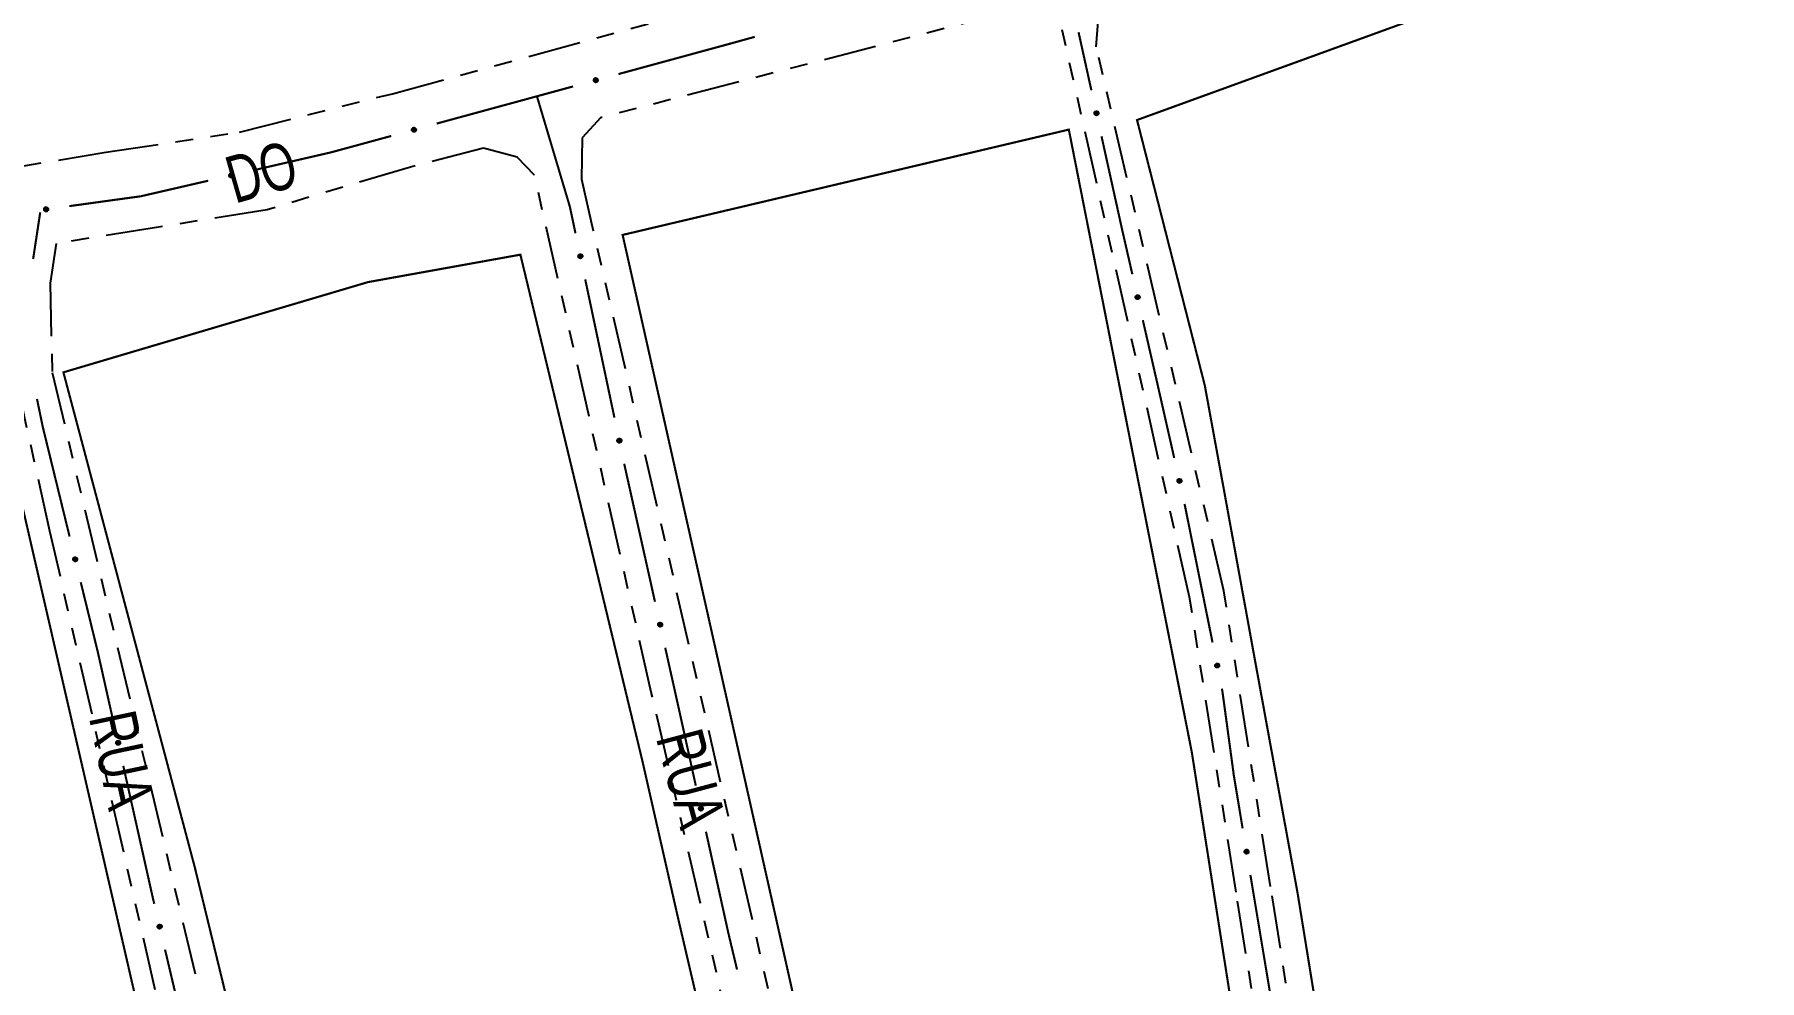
# Model space of a CAD drawing. Extents: x 212200 to 214553, y 4880545 to 4882659.
# Drawn here: x 213276.2 to 213422.7, y 4882016.6 to 4882096.9 of the extents above; entities that cross this region are included whole.
import ezdxf

# ---------------------------------------------------------------- set-up
doc = ezdxf.new("R2010")
doc.units = 0
doc.header["$LTSCALE"] = 1.5
doc.header["$MEASUREMENT"] = 0
doc.linetypes.add('TRACO_12', pattern=[2.5, 2, -0.5])
doc.linetypes.add('TRACO_25', pattern=[8, 3, -1, 1, -1, 1, -1])
for name, color, linetype in [('RU-QUADRA', 210, 'CONTINUOUS'), ('SV-EIXO-ROD-ESTR', 7, 'CONTINUOUS'), ('SV-EIXO-RUA-N-PAV', 6, 'CONTINUOUS'), ('SV-EST-M-N-PAV', 20, 'CONTINUOUS'), ('SV-RUA-NAO-PAV', 7, 'CONTINUOUS'), ('SV-TXT-EST-M-N-PAV', 7, 'CONTINUOUS'), ('SV-TXT-RUA-N-PAV', 7, 'CONTINUOUS')]:
    doc.layers.add(name, color=color, linetype=linetype)
doc.styles.add('ARIAL', font='ARIAL.SHX')

msp = doc.modelspace()

# ---------------------------------------------------------------- linework, layer by layer
at = {"layer": 'RU-QUADRA', "linetype": 'Continuous', "const_width": 0.18, "flags": 128}
msp.add_lwpolyline([(213589.483479, 4882129.917046), (213611.222499, 4882076.068097), (213645.127392, 4881970.364606), (213677.320817, 4881867.484334), (213699.574662, 4881811.211047), (213523.77, 4881775.09), (213487.36, 4881768.02), (213476.5, 4881765.91), (213448.68, 4881760.51), (213438.9, 4881758.61), (213426.44, 4881757.34), (213420.13, 4881796.67), (213418.11, 4881834.36), (213405.88, 4881899.45), (213398.99, 4881925.25), (213398.44, 4881927.31), (213392.77, 4881966.88), (213383.49, 4882024.07), (213380.17, 4882042.2), (213377.26, 4882058.16), (213375.61, 4882067.16), (213369.86, 4882089.67), (213429.802243, 4882111.445881)], dxfattribs=at)
at = {"layer": 'RU-QUADRA', "linetype": 'TRACO_12', "const_width": 0.18, "flags": 128}
for points in [[(213344.778858, 4881366.276218), (213378.799979, 4881374.044821), (213396.852874, 4881374.817639), (213478.953712, 4881379.8545), (213474.924223, 4881403.024061), (213469.887362, 4881436.771031), (213458.302581, 4881503.257599), (213447.725172, 4881582.840006), (213445.041887, 4881600.656325), (213445.947015, 4881606.268115), (213445.584964, 4881615.500416), (213443.050607, 4881628.172201), (213439.430097, 4881641.206037), (213436.352663, 4881654.511412), (213432.913179, 4881676.415497), (213424.04, 4881720.13), (213420.06, 4881746.92), (213416.62, 4881769.64), (213413.91, 4881786.3), (213411.55, 4881800.33), (213411.19, 4881811.19), (213409.741914, 4881822.774616), (213409.02, 4881829.83), (213406.81, 4881839.02), (213400.09, 4881878.83), (213395.74, 4881904.23), (213392.64, 4881917.97), (213389.95, 4881935.66), (213384.95, 4881968.42), (213379.07, 4882006.96), (213374.51, 4882036.01), (213370.41, 4882056.76), (213364.068246, 4882088.857105), (213326.173552, 4882079.914974), (213344.45, 4881998.51), (213356.54, 4881944.19), (213367.46, 4881897.23), (213373.36, 4881871.74), (213382.04, 4881834.04), (213383.15, 4881828.27), (213375.44, 4881824.4), (213367.96, 4881822.45), (213351.54, 4881818.46), (213345.05, 4881817.69), (213342.628249, 4881816.344882), (213341.223762, 4881814.35693), (213342.83, 4881805.84), (213357.5, 4881752.05), (213364.62, 4881726.72), (213382.045012, 4881666.64012), (213390.19116, 4881636.318349), (213401.414741, 4881597.759917), (213405.397302, 4881591.967101), (213408.941341, 4881583.847378), (213407.430283, 4881579.314203), (213301.152511, 4881554.633584), (213317.361297, 4881478.650507), (213322.418793, 4881457.280693)], [(213330.211244, 4881822.607145), (213315.8, 4881882.9), (213300.36, 4881950.1), (213296.01, 4881967.53), (213284.6, 4882016.05), (213272.795043, 4882067.308442), (213249.59873, 4882063.602054), (213224.35807, 4882059.569014), (213234.15, 4882016.92), (213241.13, 4881986.55), (213248.15, 4881956.7), (213255.98, 4881923.41), (213260.66, 4881903.55), (213270.48, 4881861.82), (213284.35493, 4881810.047881), (213305.973968, 4881815.968968)]]:
    msp.add_lwpolyline(points, close=True, dxfattribs=at)
at = {"layer": 'RU-QUADRA', "linetype": 'Continuous', "const_width": 0.18, "flags": 128}
msp.add_lwpolyline([(213317.490828, 4882078.238887), (213327.85, 4882035.26), (213330.85, 4882022.05), (213334.22, 4882007.61), (213336.97, 4881995.77), (213347.94, 4881946.37), (213356.11, 4881912.29), (213363.43, 4881880.32), (213368.5, 4881857.22), (213371.04, 4881843.98), (213370.76, 4881833.56), (213340.618665, 4881826.51971), (213335.83, 4881832.72), (213325.97, 4881873.28), (213310.76, 4881937.08), (213299.21, 4881987.68), (213296.45, 4881999.04), (213292.95, 4882013.45), (213289.84, 4882026.22), (213278.68, 4882068.25), (213304.55, 4882075.91)], close=True, dxfattribs=at)
at = {"layer": 'SV-EIXO-ROD-ESTR', "const_width": 0.18}
for points in [[(213337.394498, 4882096.731108), (213335.466819, 4882096.198141)], [(213335.301947, 4882096.152558), (213325.818194, 4882093.570593)], [(213335.466819, 4882096.198141), (213335.301947, 4882096.152558)], [(213321.958672, 4882092.519834), (213310.380109, 4882089.367554)], [(213306.520588, 4882088.316795), (213301.696186, 4882087.003345)], [(213301.407877, 4882086.924853), (213294.878289, 4882085.418025)], [(213301.696186, 4882087.003345), (213301.407877, 4882086.924853)], [(213286.108769, 4882083.394289), (213285.259393, 4882083.19828)], [(213290.980725, 4882084.518587), (213286.108769, 4882083.394289)], [(213285.259393, 4882083.19828), (213279.188568, 4882082.360924)]]:
    msp.add_lwpolyline(points, dxfattribs=at)
at = {"layer": 'SV-EIXO-ROD-ESTR'}
for points in [[(213324.055985, 4882092.976742), (213324.032304, 4882092.933949), (213324.003202, 4882092.902012), (213323.971262, 4882092.882362), (213323.93851, 4882092.872357), (213323.90385, 4882092.865895), (213323.867468, 4882092.86709), (213323.827383, 4882092.877361), (213323.784288, 4882092.900814), (213323.753532, 4882092.932777), (213323.732591, 4882092.96306), (213323.720192, 4882092.996611), (213323.714479, 4882093.030386), (213323.71697, 4882093.068137), (213323.727775, 4882093.108658), (213323.752407, 4882093.15142), (213323.781153, 4882093.182534), (213323.812546, 4882093.20073), (213323.846355, 4882093.212981), (213323.881819, 4882093.219154), (213323.917525, 4882093.217776), (213323.958304, 4882093.206823), (213324.000188, 4882093.181952), (213324.031548, 4882093.153636), (213324.05018, 4882093.122507), (213324.061492, 4882093.08895), (213324.068396, 4882093.054265), (213324.068717, 4882093.017644), (213324.055985, 4882092.976742)], [(213308.6179, 4882088.773703), (213308.594219, 4882088.73091), (213308.565117, 4882088.698973), (213308.533177, 4882088.679323), (213308.500425, 4882088.669318), (213308.465765, 4882088.662856), (213308.429384, 4882088.664051), (213308.389298, 4882088.674322), (213308.346203, 4882088.697775), (213308.315447, 4882088.729738), (213308.294507, 4882088.760021), (213308.282108, 4882088.793572), (213308.276394, 4882088.827347), (213308.278885, 4882088.865098), (213308.28969, 4882088.905619), (213308.314322, 4882088.948381), (213308.343068, 4882088.979495), (213308.374461, 4882088.997691), (213308.40827, 4882089.009943), (213308.443734, 4882089.016115), (213308.47944, 4882089.014737), (213308.520219, 4882089.003784), (213308.562104, 4882088.978913), (213308.593463, 4882088.950597), (213308.612095, 4882088.919468), (213308.623407, 4882088.885911), (213308.630311, 4882088.851226), (213308.630633, 4882088.814605), (213308.6179, 4882088.773703)], [(213293.094261, 4882084.893352), (213293.06893, 4882084.851515), (213293.038604, 4882084.820738), (213293.005922, 4882084.802348), (213292.972804, 4882084.793628), (213292.937919, 4882084.788523), (213292.901612, 4882084.791136), (213292.861957, 4882084.802962), (213292.81981, 4882084.828078), (213292.790323, 4882084.861216), (213292.77058, 4882084.892292), (213292.759499, 4882084.926302), (213292.755107, 4882084.960274), (213292.759069, 4882084.997898), (213292.771446, 4882085.037968), (213292.797727, 4882085.079737), (213292.827664, 4882085.109706), (213292.859743, 4882085.126663), (213292.894004, 4882085.137587), (213292.929682, 4882085.142372), (213292.965307, 4882085.139602), (213293.005628, 4882085.127067), (213293.04651, 4882085.100582), (213293.076742, 4882085.071064), (213293.094145, 4882085.039232), (213293.10414, 4882085.00526), (213293.109686, 4882084.970332), (213293.108579, 4882084.933726), (213293.094261, 4882084.893352)], [(213277.3647, 4882081.998234), (213277.335722, 4882081.958835), (213277.30276, 4882081.930899), (213277.268562, 4882081.915512), (213277.234796, 4882081.909794), (213277.199593, 4882081.907836), (213277.163666, 4882081.913692), (213277.125231, 4882081.929024), (213277.085504, 4882081.957816), (213277.059106, 4882081.993463), (213277.042227, 4882082.026184), (213277.034238, 4882082.061049), (213277.032908, 4882082.095279), (213277.040225, 4882082.132396), (213277.056143, 4882082.171195), (213277.086061, 4882082.210441), (213277.118564, 4882082.237607), (213277.152033, 4882082.251622), (213277.187136, 4882082.259431), (213277.223098, 4882082.261), (213277.258332, 4882082.255048), (213277.297368, 4882082.238951), (213277.335712, 4882082.208909), (213277.363177, 4882082.1768), (213277.377658, 4882082.143537), (213277.384568, 4882082.108805), (213277.386962, 4882082.073521), (213277.382579, 4882082.037162), (213277.3647, 4882081.998234)]]:
    msp.add_lwpolyline(points, close=True, dxfattribs=at)
for points in [[(213324.031548, 4882093.153636), (213323.714479, 4882093.030386)], [(213324.000188, 4882093.181952), (213323.71697, 4882093.068137)], [(213324.013511, 4882093.16819), (213323.720013, 4882093.051516)], [(213324.037313, 4882093.137902), (213323.720116, 4882093.014775)], [(213324.05018, 4882093.122507), (213323.720192, 4882092.996611)], [(213323.975943, 4882093.191903), (213323.725176, 4882093.089691)], [(213324.053216, 4882093.105462), (213323.727402, 4882092.982819)], [(213323.958304, 4882093.206823), (213323.727775, 4882093.108658)], [(213324.061492, 4882093.08895), (213323.732591, 4882092.96306)], [(213323.933226, 4882093.208557), (213323.747454, 4882093.132525)], [(213324.061577, 4882093.069556), (213323.74833, 4882092.947505)], [(213323.917525, 4882093.217776), (213323.752407, 4882093.15142)], [(213324.068396, 4882093.054265), (213323.753532, 4882092.932777)], [(213323.895651, 4882093.216712), (213323.772842, 4882093.169135)], [(213324.063956, 4882093.034848), (213323.773449, 4882092.917574)], [(213323.881819, 4882093.219154), (213323.781153, 4882093.182534)], [(213324.068717, 4882093.017644), (213323.784288, 4882092.900814)], [(213324.061067, 4882092.998707), (213323.808742, 4882092.891828)], [(213324.055985, 4882092.976742), (213323.827383, 4882092.877361)], [(213324.042139, 4882092.953957), (213323.854451, 4882092.874575)], [(213324.032304, 4882092.933949), (213323.867468, 4882092.86709)], [(213324.015793, 4882092.915672), (213323.893942, 4882092.86977)], [(213324.003202, 4882092.902012), (213323.90385, 4882092.865895)], [(213308.593463, 4882088.950597), (213308.276394, 4882088.827347)], [(213308.562104, 4882088.978913), (213308.278885, 4882088.865098)], [(213308.575426, 4882088.965151), (213308.281928, 4882088.848477)], [(213308.599229, 4882088.934863), (213308.282031, 4882088.811736)], [(213308.612095, 4882088.919468), (213308.282108, 4882088.793572)], [(213308.537858, 4882088.988864), (213308.287091, 4882088.886652)], [(213308.615131, 4882088.902423), (213308.289317, 4882088.77978)], [(213308.520219, 4882089.003784), (213308.28969, 4882088.905619)], [(213308.623407, 4882088.885911), (213308.294507, 4882088.760021)], [(213308.495141, 4882089.005518), (213308.30937, 4882088.929486)], [(213308.623493, 4882088.866517), (213308.310245, 4882088.744466)], [(213308.47944, 4882089.014737), (213308.314322, 4882088.948381)], [(213308.630311, 4882088.851226), (213308.315447, 4882088.729738)], [(213308.457566, 4882089.013673), (213308.334757, 4882088.966096)], [(213308.625871, 4882088.831809), (213308.335364, 4882088.714535)], [(213308.443734, 4882089.016115), (213308.343068, 4882088.979495)], [(213308.630633, 4882088.814605), (213308.346203, 4882088.697775)], [(213308.622983, 4882088.795668), (213308.370657, 4882088.688789)], [(213308.6179, 4882088.773703), (213308.389298, 4882088.674322)], [(213308.604054, 4882088.750918), (213308.416366, 4882088.671536)], [(213308.594219, 4882088.73091), (213308.429384, 4882088.664051)], [(213308.577708, 4882088.712633), (213308.455857, 4882088.666731)], [(213308.565117, 4882088.698973), (213308.465765, 4882088.662856)], [(213293.076742, 4882085.071064), (213292.755107, 4882084.960274)], [(213293.04651, 4882085.100582), (213292.759069, 4882084.997898)], [(213293.094145, 4882085.039232), (213292.759499, 4882084.926302)], [(213293.081889, 4882085.055117), (213292.760131, 4882084.944455)], [(213293.059286, 4882085.086311), (213292.761461, 4882084.981172)], [(213293.096514, 4882085.022082), (213292.766165, 4882084.912238)], [(213293.022672, 4882085.111471), (213292.768109, 4882085.019116)], [(213293.10414, 4882085.00526), (213292.77058, 4882084.892292)], [(213293.005628, 4882085.127067), (213292.771446, 4882085.037968)], [(213293.103469, 4882084.985877), (213292.7857, 4882084.876135)], [(213293.109686, 4882084.970332), (213292.790323, 4882084.861216)], [(213292.980637, 4882085.129778), (213292.792041, 4882085.061049)], [(213292.965307, 4882085.139602), (213292.797727, 4882085.079737)], [(213293.104492, 4882084.951103), (213292.809632, 4882084.845248)], [(213292.943408, 4882085.139392), (213292.818837, 4882085.096641)], [(213293.108579, 4882084.933726), (213292.81981, 4882084.828078)], [(213292.929682, 4882085.142372), (213292.827664, 4882085.109706)], [(213293.100196, 4882084.915102), (213292.843895, 4882084.818145)], [(213293.094261, 4882084.893352), (213292.861957, 4882084.802962)], [(213293.079537, 4882084.871124), (213292.888896, 4882084.799122)], [(213293.06893, 4882084.851515), (213292.901612, 4882084.791136)], [(213293.051718, 4882084.833896), (213292.928169, 4882084.792781)], [(213293.038604, 4882084.820738), (213292.937919, 4882084.788523)], [(213277.363177, 4882082.1768), (213277.032908, 4882082.095279)], [(213277.377658, 4882082.143537), (213277.034238, 4882082.061049)], [(213277.366874, 4882082.160456), (213277.036494, 4882082.079073)], [(213277.378481, 4882082.126244), (213277.039617, 4882082.046445)], [(213277.335712, 4882082.208909), (213277.040225, 4882082.132396)], [(213277.347158, 4882082.19355), (213277.041109, 4882082.115523)], [(213277.384568, 4882082.108805), (213277.042227, 4882082.026184)], [(213277.312945, 4882082.22189), (213277.05113, 4882082.152719)], [(213277.382163, 4882082.089561), (213277.055838, 4882082.008737)], [(213277.297368, 4882082.238951), (213277.056143, 4882082.171195)], [(213277.386962, 4882082.073521), (213277.059106, 4882081.993463)], [(213277.380065, 4882082.054835), (213277.076906, 4882081.975829)], [(213277.27272, 4882082.24389), (213277.078724, 4882082.192338)], [(213277.382579, 4882082.037162), (213277.085504, 4882081.957816)], [(213277.258332, 4882082.255048), (213277.086061, 4882082.210441)], [(213277.236503, 4882082.256802), (213277.108602, 4882082.225386)], [(213277.372561, 4882082.019364), (213277.108602, 4882081.945765)], [(213277.223098, 4882082.261), (213277.118564, 4882082.237607)], [(213277.3647, 4882081.998234), (213277.125231, 4882081.929024)], [(213277.348044, 4882081.977414), (213277.151717, 4882081.922786)], [(213277.335722, 4882081.958835), (213277.163666, 4882081.913692)], [(213277.317, 4882081.942829), (213277.190265, 4882081.912951)], [(213277.30276, 4882081.930899), (213277.199593, 4882081.907836)]]:
    msp.add_lwpolyline(points, dxfattribs=at)
at = {"layer": 'SV-EIXO-RUA-N-PAV', "const_width": 0.18}
for points in [[(213364.892712, 4882097.128565), (213365.981783, 4882092.19494)], [(213318.920788, 4882091.601759), (213321.493034, 4882082.977169)], [(213366.844005, 4882088.288973), (213368.568447, 4882080.47704)], [(213276.711064, 4882081.831492), (213276.109296, 4882077.877017)], [(213321.493034, 4882082.977169), (213321.693631, 4882082.304582)], [(213321.693631, 4882082.304582), (213322.168781, 4882080.056101)], [(213368.568447, 4882080.47704), (213368.574921, 4882080.447714)], [(213368.574921, 4882080.447714), (213369.460943, 4882076.577881)], [(213322.9958, 4882076.14253), (213325.476856, 4882064.401817)], [(213370.353668, 4882072.678773), (213371.469574, 4882067.804888)], [(213371.469574, 4882067.804888), (213371.59167, 4882067.271616)], [(213371.59167, 4882067.271616), (213373.018149, 4882060.97833)], [(213276.436791, 4882065.987754), (213276.840974, 4882064.029021)], [(213276.840974, 4882064.029021), (213276.918833, 4882063.651705)], [(213276.918833, 4882063.651705), (213279.202946, 4882054.312222)], [(213326.306168, 4882060.488743), (213328.918872, 4882048.776622)], [(213373.897346, 4882057.076208), (213376.272486, 4882045.31361)], [(213280.153201, 4882050.426734), (213281.578584, 4882044.598502)], [(213281.578584, 4882044.598502), (213281.593635, 4882044.536958)], [(213281.593635, 4882044.536958), (213282.890627, 4882038.743727)], [(213329.789773, 4882044.872582), (213330.8784, 4882039.992532)], [(213377.0642, 4882041.392744), (213377.114984, 4882041.14124)], [(213377.114984, 4882041.14124), (213378.022428, 4882034.459155)], [(213330.8784, 4882039.992532), (213330.990807, 4882039.488635)], [(213330.990807, 4882039.488635), (213332.388616, 4882033.157385)], [(213283.764517, 4882034.840354), (213286.167713, 4882024.10608)], [(213378.022428, 4882034.459155), (213378.090991, 4882033.954278)], [(213378.090991, 4882033.954278), (213378.829223, 4882029.524888)], [(213333.250966, 4882029.251447), (213334.975666, 4882021.43957)], [(213379.486819, 4882025.579312), (213381.295208, 4882014.728979)], [(213286.167713, 4882024.10608), (213286.268438, 4882023.656174)], [(213286.268438, 4882023.656174), (213286.392286, 4882023.13164)], [(213334.975666, 4882021.43957), (213335.150071, 4882020.649619)], [(213335.150071, 4882020.649619), (213335.890687, 4882017.54573)], [(213287.311457, 4882019.238681), (213290.068969, 4882007.559806)]]:
    msp.add_lwpolyline(points, dxfattribs=at)
at = {"layer": 'SV-EIXO-RUA-N-PAV'}
for points in [[(213366.489415, 4882090.405988), (213366.531009, 4882090.380259), (213366.561496, 4882090.34964), (213366.579573, 4882090.316785), (213366.587977, 4882090.283586), (213366.592749, 4882090.248653), (213366.58979, 4882090.212372), (213366.577586, 4882090.172832), (213366.552069, 4882090.130927), (213366.518651, 4882090.101758), (213366.487388, 4882090.082311), (213366.453275, 4882090.071555), (213366.419262, 4882090.067488), (213366.381677, 4882090.071808), (213366.341728, 4882090.084567), (213366.300211, 4882090.111245), (213366.270529, 4882090.141467), (213366.253878, 4882090.173706), (213366.243282, 4882090.208069), (213366.238837, 4882090.243791), (213366.241947, 4882090.279388), (213366.254865, 4882090.319588), (213366.28174, 4882090.360216), (213366.311545, 4882090.390165), (213366.343541, 4882090.407264), (213366.377607, 4882090.416934), (213366.412586, 4882090.422147), (213366.44918, 4882090.42069), (213366.489415, 4882090.405988)], [(213322.660286, 4882078.262652), (213322.701646, 4882078.236549), (213322.731856, 4882078.205658), (213322.749637, 4882078.17264), (213322.757741, 4882078.139367), (213322.762199, 4882078.104393), (213322.758913, 4882078.06814), (213322.746354, 4882078.028712), (213322.720461, 4882077.987038), (213322.686781, 4882077.958171), (213322.655344, 4882077.939007), (213322.621135, 4882077.928558), (213322.587087, 4882077.924797), (213322.549543, 4882077.929455), (213322.50971, 4882077.942573), (213322.468435, 4882077.969624), (213322.439026, 4882078.000112), (213322.422667, 4882078.0325), (213322.41238, 4882078.066957), (213322.408257, 4882078.102718), (213322.411688, 4882078.138285), (213322.424967, 4882078.178367), (213322.452206, 4882078.218752), (213322.48228, 4882078.248431), (213322.514429, 4882078.265241), (213322.548581, 4882078.274604), (213322.583605, 4882078.279502), (213322.620185, 4882078.277716), (213322.660286, 4882078.262652)], [(213369.982543, 4882074.792951), (213370.024337, 4882074.767548), (213370.055062, 4882074.737169), (213370.073395, 4882074.704456), (213370.082058, 4882074.671323), (213370.087103, 4882074.636429), (213370.084428, 4882074.600126), (213370.072533, 4882074.560492), (213370.047345, 4882074.518388), (213370.014156, 4882074.488959), (213369.983045, 4882074.469269), (213369.949017, 4882074.458247), (213369.915037, 4882074.453914), (213369.87742, 4882074.45794), (213369.837372, 4882074.470386), (213369.795648, 4882074.496738), (213369.76573, 4882074.526728), (213369.748828, 4882074.558835), (213369.737963, 4882074.593115), (213369.73324, 4882074.628801), (213369.736072, 4882074.664422), (213369.748675, 4882074.704721), (213369.775231, 4882074.745558), (213369.804801, 4882074.775738), (213369.836663, 4882074.793087), (213369.870653, 4882074.803023), (213369.90559, 4882074.808509), (213369.942194, 4882074.807339), (213369.982543, 4882074.792951)], [(213325.968361, 4882062.608367), (213326.009722, 4882062.582264), (213326.039931, 4882062.551373), (213326.057712, 4882062.518355), (213326.065817, 4882062.485082), (213326.070274, 4882062.450108), (213326.066988, 4882062.413855), (213326.054429, 4882062.374427), (213326.028536, 4882062.332753), (213325.994857, 4882062.303886), (213325.963419, 4882062.284722), (213325.929211, 4882062.274273), (213325.895162, 4882062.270512), (213325.857618, 4882062.27517), (213325.817785, 4882062.288288), (213325.776511, 4882062.315339), (213325.747102, 4882062.345827), (213325.730742, 4882062.378215), (213325.720455, 4882062.412672), (213325.716333, 4882062.448433), (213325.719763, 4882062.484), (213325.733043, 4882062.524082), (213325.760282, 4882062.564467), (213325.790355, 4882062.594146), (213325.822504, 4882062.610956), (213325.856656, 4882062.620319), (213325.89168, 4882062.625217), (213325.92826, 4882062.623431), (213325.968361, 4882062.608367)], [(213373.535862, 4882059.192269), (213373.5776, 4882059.166775), (213373.608259, 4882059.136329), (213373.626521, 4882059.103576), (213373.635112, 4882059.070425), (213373.640081, 4882059.03552), (213373.637327, 4882058.999223), (213373.625346, 4882058.959614), (213373.600066, 4882058.917566), (213373.566813, 4882058.888209), (213373.53566, 4882058.868586), (213373.501608, 4882058.857638), (213373.467618, 4882058.853379), (213373.43001, 4882058.857487), (213373.389989, 4882058.87002), (213373.348323, 4882058.896464), (213373.318471, 4882058.926518), (213373.301638, 4882058.958662), (213373.290848, 4882058.992966), (213373.286202, 4882059.028662), (213373.289112, 4882059.064276), (213373.301803, 4882059.104548), (213373.328448, 4882059.145327), (213373.358083, 4882059.175443), (213373.389983, 4882059.192722), (213373.423994, 4882059.202585), (213373.458943, 4882059.207994), (213373.495545, 4882059.206745), (213373.535862, 4882059.192269)], [(213279.750869, 4882052.535196), (213279.793034, 4882052.510413), (213279.824204, 4882052.480492), (213279.843019, 4882052.448053), (213279.852171, 4882052.415052), (213279.857731, 4882052.380236), (213279.855593, 4882052.343898), (213279.844285, 4882052.304092), (213279.819722, 4882052.261621), (213279.786971, 4882052.231704), (213279.756156, 4882052.211557), (213279.722294, 4882052.200033), (213279.688382, 4882052.195198), (213279.650709, 4882052.198667), (213279.610482, 4882052.21052), (213279.568373, 4882052.236253), (213279.538015, 4882052.265797), (213279.52064, 4882052.297652), (213279.50927, 4882052.331767), (213279.50402, 4882052.367379), (213279.506325, 4882052.403038), (213279.518331, 4882052.443519), (213279.544281, 4882052.484744), (213279.573401, 4882052.515358), (213279.605003, 4882052.533176), (213279.638842, 4882052.543614), (213279.673695, 4882052.549615), (213279.710312, 4882052.548986), (213279.750869, 4882052.535196)], [(213329.430479, 4882046.988803), (213329.47213, 4882046.963166), (213329.502685, 4882046.932616), (213329.520835, 4882046.899801), (213329.529313, 4882046.86662), (213329.534162, 4882046.831699), (213329.531284, 4882046.795411), (213329.519168, 4882046.755844), (213329.493744, 4882046.713882), (213329.460391, 4882046.684639), (213329.429171, 4882046.665123), (213329.395082, 4882046.654291), (213329.361078, 4882046.650148), (213329.323484, 4882046.654385), (213329.283506, 4882046.667055), (213329.241931, 4882046.69364), (213329.212181, 4882046.723796), (213329.195459, 4882046.755998), (213329.184786, 4882046.790338), (213329.180262, 4882046.82605), (213329.183293, 4882046.861654), (213329.196122, 4882046.901882), (213329.222906, 4882046.94257), (213329.252644, 4882046.972585), (213329.284603, 4882046.989755), (213329.318647, 4882046.999501), (213329.353614, 4882047.004791), (213329.390212, 4882047.003416), (213329.430479, 4882046.988803)], [(213376.747807, 4882043.515803), (213376.788931, 4882043.489329), (213376.818861, 4882043.458167), (213376.836343, 4882043.424991), (213376.844148, 4882043.391646), (213376.84829, 4882043.356633), (213376.844677, 4882043.320411), (213376.831763, 4882043.281097), (213376.805496, 4882043.239658), (213376.771557, 4882043.211096), (213376.739949, 4882043.192216), (213376.705647, 4882043.182076), (213376.671567, 4882043.178623), (213376.634066, 4882043.183619), (213376.594353, 4882043.197095), (213376.553324, 4882043.224517), (213376.524191, 4882043.255269), (213376.508123, 4882043.287803), (213376.498148, 4882043.322352), (213376.494348, 4882043.358148), (213376.498098, 4882043.393683), (213376.511739, 4882043.433643), (213376.539341, 4882043.473781), (213376.56968, 4882043.503187), (213376.60198, 4882043.519707), (213376.636215, 4882043.528762), (213376.671282, 4882043.533344), (213376.707844, 4882043.531229), (213376.747807, 4882043.515803)], [(213283.403603, 4882036.9563), (213283.445274, 4882036.930695), (213283.475852, 4882036.900168), (213283.494027, 4882036.867366), (213283.50253, 4882036.834193), (213283.507406, 4882036.799274), (213283.504556, 4882036.762985), (213283.49247, 4882036.723409), (213283.467079, 4882036.681427), (213283.433748, 4882036.652158), (213283.402543, 4882036.632619), (213283.368462, 4882036.621761), (213283.334461, 4882036.617592), (213283.296864, 4882036.621799), (213283.256876, 4882036.634439), (213283.21528, 4882036.660993), (213283.185508, 4882036.691126), (213283.168761, 4882036.723315), (213283.158062, 4882036.757647), (213283.153511, 4882036.793355), (213283.156514, 4882036.828961), (213283.169312, 4882036.869199), (213283.196065, 4882036.909908), (213283.225781, 4882036.939945), (213283.257726, 4882036.95714), (213283.291763, 4882036.966912), (213283.326726, 4882036.972229), (213283.363324, 4882036.970882), (213283.403603, 4882036.9563)], [(213332.896307, 4882031.36845), (213332.937902, 4882031.342722), (213332.96839, 4882031.312105), (213332.986468, 4882031.279249), (213332.994873, 4882031.246051), (213332.999646, 4882031.211118), (213332.996688, 4882031.174837), (213332.984486, 4882031.135297), (213332.95897, 4882031.093391), (213332.925553, 4882031.06422), (213332.89429, 4882031.044773), (213332.860177, 4882031.034016), (213332.826165, 4882031.029948), (213332.78858, 4882031.034266), (213332.74863, 4882031.047024), (213332.707112, 4882031.0737), (213332.677429, 4882031.103922), (213332.660777, 4882031.13616), (213332.65018, 4882031.170523), (213332.645734, 4882031.206245), (213332.648843, 4882031.241842), (213332.66176, 4882031.282042), (213332.688633, 4882031.322671), (213332.718437, 4882031.352621), (213332.750433, 4882031.369721), (213332.784499, 4882031.379392), (213332.819477, 4882031.384606), (213332.856072, 4882031.383151), (213332.896307, 4882031.36845)], [(213379.242983, 4882027.711923), (213379.28318, 4882027.684062), (213379.31203, 4882027.651897), (213379.328372, 4882027.618144), (213379.335035, 4882027.584553), (213379.337981, 4882027.549419), (213379.333136, 4882027.513342), (213379.318889, 4882027.474491), (213379.291224, 4882027.433972), (213379.256332, 4882027.406583), (213379.224098, 4882027.388791), (213379.189471, 4882027.379827), (213379.155292, 4882027.377537), (213379.117984, 4882027.383808), (213379.078753, 4882027.398631), (213379.038683, 4882027.427435), (213379.010615, 4882027.459162), (213378.995666, 4882027.492225), (213378.986874, 4882027.527094), (213378.984296, 4882027.562998), (213378.989256, 4882027.598385), (213379.004251, 4882027.637858), (213379.033205, 4882027.677031), (213379.064529, 4882027.705386), (213379.097373, 4882027.720795), (213379.131897, 4882027.728678), (213379.1671, 4882027.732061), (213379.203568, 4882027.728701), (213379.242983, 4882027.711923)], [(213286.92599, 4882021.350292), (213286.967955, 4882021.325173), (213286.998885, 4882021.295003), (213287.01744, 4882021.262415), (213287.026328, 4882021.229342), (213287.03161, 4882021.194483), (213287.029181, 4882021.158163), (213287.017556, 4882021.118449), (213286.992653, 4882021.076175), (213286.959665, 4882021.046521), (213286.928689, 4882021.02662), (213286.894736, 4882021.015367), (213286.860787, 4882021.010804), (213286.823143, 4882021.014574), (213286.783011, 4882021.026748), (213286.74111, 4882021.052817), (213286.710989, 4882021.082603), (213286.693869, 4882021.114595), (213286.682772, 4882021.1488), (213286.677807, 4882021.184453), (213286.680396, 4882021.220092), (213286.692726, 4882021.260476), (213286.719004, 4882021.301492), (213286.748369, 4882021.331873), (213286.780112, 4882021.349437), (213286.814034, 4882021.359604), (213286.848932, 4882021.365327), (213286.885544, 4882021.364405), (213286.92599, 4882021.350292)]]:
    msp.add_lwpolyline(points, close=True, dxfattribs=at)
for points in [[(213366.238837, 4882090.243791), (213366.270529, 4882090.141467)], [(213366.241947, 4882090.279388), (213366.300211, 4882090.111245)], [(213366.241948, 4882090.257489), (213366.283509, 4882090.132515)], [(213366.251917, 4882090.294624), (213366.318844, 4882090.105381)], [(213366.254865, 4882090.319588), (213366.341728, 4882090.084567)], [(213366.270624, 4882090.336482), (213366.360546, 4882090.08105)], [(213366.28174, 4882090.360216), (213366.381677, 4882090.071808)], [(213366.296132, 4882090.372855), (213366.398425, 4882090.07404)], [(213366.311545, 4882090.390165), (213366.419262, 4882090.067488)], [(213366.32754, 4882090.395159), (213366.435128, 4882090.072361)], [(213366.343541, 4882090.407264), (213366.453275, 4882090.071555)], [(213366.360713, 4882090.409469), (213366.467401, 4882090.078087)], [(213366.377607, 4882090.416934), (213366.487388, 4882090.082311)], [(213366.396983, 4882090.416078), (213366.503688, 4882090.097277)], [(213366.412586, 4882090.422147), (213366.518651, 4882090.101758)], [(213366.431765, 4882090.416769), (213366.534802, 4882090.120913)], [(213366.44918, 4882090.42069), (213366.552069, 4882090.130927)], [(213366.467723, 4882090.41213), (213366.562231, 4882090.154915)], [(213366.489415, 4882090.405988), (213366.577586, 4882090.172832)], [(213366.511502, 4882090.391052), (213366.581683, 4882090.199733)], [(213366.531009, 4882090.380259), (213366.58979, 4882090.212372)], [(213366.548464, 4882090.36288), (213366.588398, 4882090.238944)], [(213366.561496, 4882090.34964), (213366.592749, 4882090.248653)], [(213322.408257, 4882078.102718), (213322.439026, 4882078.000112)], [(213322.411492, 4882078.116387), (213322.451926, 4882077.991044)], [(213322.411688, 4882078.138285), (213322.468435, 4882077.969624)], [(213322.421794, 4882078.15343), (213322.487014, 4882077.963593)], [(213322.424967, 4882078.178367), (213322.50971, 4882077.942573)], [(213322.440878, 4882078.195119), (213322.528496, 4882077.938887)], [(213322.452206, 4882078.218752), (213322.549543, 4882077.929455)], [(213322.466712, 4882078.231261), (213322.566311, 4882077.931537)], [(213322.48228, 4882078.248431), (213322.587087, 4882077.924797)], [(213322.498319, 4882078.253281), (213322.602997, 4882077.929527)], [(213322.514429, 4882078.265241), (213322.621135, 4882077.928558)], [(213322.53162, 4882078.267292), (213322.63532, 4882077.934963)], [(213322.548581, 4882078.274604), (213322.655344, 4882077.939007)], [(213322.567948, 4882078.273574), (213322.671779, 4882077.953824)], [(213322.583605, 4882078.279502), (213322.686781, 4882077.958171)], [(213322.602735, 4882078.273952), (213322.703104, 4882077.97718)], [(213322.620185, 4882078.277716), (213322.720461, 4882077.987038)], [(213322.63865, 4882078.268989), (213322.730838, 4882078.010934)], [(213322.660286, 4882078.262652), (213322.746354, 4882078.028712)], [(213322.682237, 4882078.247518), (213322.750692, 4882078.055575)], [(213322.701646, 4882078.236549), (213322.758913, 4882078.06814)], [(213322.718943, 4882078.219014), (213322.75776, 4882078.094724)], [(213322.731856, 4882078.205658), (213322.762199, 4882078.104393)], [(213369.73324, 4882074.628801), (213369.76573, 4882074.526728)], [(213369.736072, 4882074.664422), (213369.795648, 4882074.496738)], [(213369.736244, 4882074.642523), (213369.77878, 4882074.517878)], [(213369.745922, 4882074.679734), (213369.814326, 4882074.491021)], [(213369.748675, 4882074.704721), (213369.837372, 4882074.470386)], [(213369.764301, 4882074.721738), (213369.856217, 4882074.467016)], [(213369.775231, 4882074.745558), (213369.87742, 4882074.45794)], [(213369.789524, 4882074.758309), (213369.89415, 4882074.460303)], [(213369.804801, 4882074.775738), (213369.915037, 4882074.453914)], [(213369.820757, 4882074.780858), (213369.930865, 4882074.45891)], [(213369.836663, 4882074.793087), (213369.949017, 4882074.458247)], [(213369.853817, 4882074.795427), (213369.963092, 4882074.464889)], [(213369.870653, 4882074.803023), (213369.983045, 4882074.469269)], [(213369.890034, 4882074.802319), (213369.999228, 4882074.484361)], [(213369.90559, 4882074.808509), (213370.014156, 4882074.488959)], [(213369.92481, 4882074.803282), (213370.030157, 4882074.50824)], [(213369.942194, 4882074.807339), (213370.047345, 4882074.518388)], [(213369.960803, 4882074.798924), (213370.057319, 4882074.542456)], [(213369.982543, 4882074.792951), (213370.072533, 4882074.560492)], [(213370.004746, 4882074.778189), (213370.076419, 4882074.587424)], [(213370.024337, 4882074.767548), (213370.084428, 4882074.600126)], [(213370.041926, 4882074.750306), (213370.082828, 4882074.626687)], [(213370.055062, 4882074.737169), (213370.087103, 4882074.636429)], [(213325.716333, 4882062.448433), (213325.747102, 4882062.345827)], [(213325.719567, 4882062.462102), (213325.760001, 4882062.336759)], [(213325.719763, 4882062.484), (213325.776511, 4882062.315339)], [(213325.729869, 4882062.499145), (213325.79509, 4882062.309308)], [(213325.733043, 4882062.524082), (213325.817785, 4882062.288288)], [(213325.748953, 4882062.540834), (213325.836572, 4882062.284602)], [(213325.760282, 4882062.564467), (213325.857618, 4882062.27517)], [(213325.774787, 4882062.576976), (213325.874386, 4882062.277252)], [(213325.790355, 4882062.594146), (213325.895162, 4882062.270512)], [(213325.806395, 4882062.598996), (213325.911072, 4882062.275242)], [(213325.822504, 4882062.610956), (213325.929211, 4882062.274273)], [(213325.839695, 4882062.613007), (213325.943395, 4882062.280678)], [(213325.856656, 4882062.620319), (213325.963419, 4882062.284722)], [(213325.876023, 4882062.619289), (213325.979854, 4882062.299539)], [(213325.89168, 4882062.625217), (213325.994857, 4882062.303886)], [(213325.91081, 4882062.619667), (213326.01118, 4882062.322895)], [(213325.92826, 4882062.623431), (213326.028536, 4882062.332753)], [(213325.946725, 4882062.614704), (213326.038913, 4882062.356649)], [(213325.968361, 4882062.608367), (213326.054429, 4882062.374427)], [(213325.990313, 4882062.593233), (213326.058767, 4882062.40129)], [(213326.009722, 4882062.582264), (213326.066988, 4882062.413855)], [(213326.027019, 4882062.564729), (213326.065836, 4882062.440439)], [(213326.039931, 4882062.551373), (213326.070274, 4882062.450108)], [(213373.286202, 4882059.028662), (213373.318471, 4882058.926518)], [(213373.289112, 4882059.064276), (213373.348323, 4882058.896464)], [(213373.289236, 4882059.042377), (213373.331501, 4882058.91764)], [(213373.298995, 4882059.079567), (213373.366988, 4882058.890705)], [(213373.301803, 4882059.104548), (213373.389989, 4882058.87002)], [(213373.317466, 4882059.121531), (213373.408828, 4882058.866609)], [(213373.328448, 4882059.145327), (213373.43001, 4882058.857487)], [(213373.342768, 4882059.158047), (213373.446745, 4882058.859814)], [(213373.358083, 4882059.175443), (213373.467618, 4882058.853379)], [(213373.37405, 4882059.180528), (213373.483457, 4882058.858341)], [(213373.389983, 4882059.192722), (213373.501608, 4882058.857638)], [(213373.407142, 4882059.195024), (213373.515697, 4882058.86425)], [(213373.423994, 4882059.202585), (213373.53566, 4882058.868586)], [(213373.443374, 4882059.201838), (213373.551876, 4882058.883643)], [(213373.458943, 4882059.207994), (213373.566813, 4882058.888209)], [(213373.478152, 4882059.202725), (213373.582856, 4882058.907455)], [(213373.495545, 4882059.206745), (213373.600066, 4882058.917566)], [(213373.514135, 4882059.198289), (213373.610092, 4882058.941611)], [(213373.535862, 4882059.192269), (213373.625346, 4882058.959614)], [(213373.558033, 4882059.177458), (213373.629291, 4882058.986538)], [(213373.5776, 4882059.166775), (213373.637327, 4882058.999223)], [(213373.595152, 4882059.149495), (213373.635785, 4882059.025787)], [(213373.608259, 4882059.136329), (213373.640081, 4882059.03552)], [(213279.50402, 4882052.367379), (213279.538015, 4882052.265797)], [(213279.506325, 4882052.403038), (213279.568373, 4882052.236253)], [(213279.50682, 4882052.381144), (213279.551194, 4882052.257141)], [(213279.515947, 4882052.418494), (213279.587133, 4882052.230812)], [(213279.518331, 4882052.443519), (213279.610482, 4882052.21052)], [(213279.533704, 4882052.460765), (213279.629375, 4882052.207429)], [(213279.544281, 4882052.484744), (213279.650709, 4882052.198667)], [(213279.558384, 4882052.497705), (213279.667403, 4882052.201278)], [(213279.573401, 4882052.515358), (213279.688382, 4882052.195198)], [(213279.58928, 4882052.520713), (213279.704134, 4882052.200428)], [(213279.605003, 4882052.533176), (213279.722294, 4882052.200033)], [(213279.622121, 4882052.535769), (213279.736269, 4882052.206882)], [(213279.638842, 4882052.543614), (213279.756156, 4882052.211557)], [(213279.658232, 4882052.543195), (213279.772114, 4882052.226886)], [(213279.673695, 4882052.549615), (213279.786971, 4882052.231704)], [(213279.69299, 4882052.544672), (213279.802686, 4882052.25122)], [(213279.710312, 4882052.548986), (213279.819722, 4882052.261621)], [(213279.729044, 4882052.540847), (213279.829339, 4882052.285833)], [(213279.750869, 4882052.535196), (213279.844285, 4882052.304092)], [(213279.773288, 4882052.520764), (213279.847773, 4882052.331079)], [(213279.793034, 4882052.510413), (213279.855593, 4882052.343898)], [(213279.810876, 4882052.493433), (213279.853601, 4882052.370432)], [(213279.824204, 4882052.480492), (213279.857731, 4882052.380236)], [(213329.180262, 4882046.82605), (213329.212181, 4882046.723796)], [(213329.183293, 4882046.861654), (213329.241931, 4882046.69364)], [(213329.183343, 4882046.839755), (213329.225181, 4882046.714874)], [(213329.193229, 4882046.876911), (213329.260576, 4882046.687818)], [(213329.196122, 4882046.901882), (213329.283506, 4882046.667055)], [(213329.211843, 4882046.918812), (213329.302333, 4882046.66358)], [(213329.222906, 4882046.94257), (213329.323484, 4882046.654385)], [(213329.23727, 4882046.955241), (213329.340227, 4882046.656654)], [(213329.252644, 4882046.972585), (213329.361078, 4882046.650148)], [(213329.268628, 4882046.977615), (213329.376933, 4882046.655056)], [(213329.284603, 4882046.989755), (213329.395082, 4882046.654291)], [(213329.301769, 4882046.991998), (213329.409193, 4882046.660854)], [(213329.318647, 4882046.999501), (213329.429171, 4882046.665123)], [(213329.338025, 4882046.998688), (213329.445439, 4882046.680124)], [(213329.353614, 4882047.004791), (213329.460391, 4882046.684639)], [(213329.372805, 4882046.999456), (213329.4765, 4882046.70383)], [(213329.390212, 4882047.003416), (213329.493744, 4882046.713882)], [(213329.408773, 4882046.994898), (213329.503853, 4882046.737893)], [(213329.430479, 4882046.988803), (213329.519168, 4882046.755844)], [(213329.452599, 4882046.973917), (213329.523205, 4882046.782754)], [(213329.47213, 4882046.963166), (213329.531284, 4882046.795411)], [(213329.489623, 4882046.945826), (213329.529833, 4882046.82198)], [(213329.502685, 4882046.932616), (213329.534162, 4882046.831699)], [(213376.494348, 4882043.358148), (213376.524191, 4882043.255269)], [(213376.497705, 4882043.371787), (213376.537008, 4882043.246085)], [(213376.498098, 4882043.393683), (213376.553324, 4882043.224517)], [(213376.508341, 4882043.408736), (213376.571848, 4882043.218319)], [(213376.511739, 4882043.433643), (213376.594353, 4882043.197095)], [(213376.527799, 4882043.450251), (213376.613105, 4882043.19324)], [(213376.539341, 4882043.473781), (213376.634066, 4882043.183619)], [(213376.553958, 4882043.486158), (213376.650852, 4882043.185549)], [(213376.56968, 4882043.503187), (213376.671567, 4882043.178623)], [(213376.585763, 4882043.507893), (213376.687518, 4882043.183209)], [(213376.60198, 4882043.519707), (213376.705647, 4882043.182076)], [(213376.619188, 4882043.521603), (213376.719889, 4882043.188353)], [(213376.636215, 4882043.528762), (213376.739949, 4882043.192216)], [(213376.655572, 4882043.527557), (213376.756516, 4882043.206885)], [(213376.671282, 4882043.533344), (213376.771557, 4882043.211096)], [(213376.69036, 4882043.527622), (213376.788051, 4882043.229958)], [(213376.707844, 4882043.531229), (213376.805496, 4882043.239658)], [(213376.726229, 4882043.522336), (213376.816088, 4882043.26346)], [(213376.747807, 4882043.515803), (213376.831763, 4882043.281097)], [(213376.769622, 4882043.500473), (213376.836344, 4882043.30792)], [(213376.788931, 4882043.489329), (213376.844677, 4882043.320411)], [(213376.806069, 4882043.471639), (213376.843764, 4882043.347004)], [(213376.818861, 4882043.458167), (213376.84829, 4882043.356633)], [(213283.153511, 4882036.793355), (213283.185508, 4882036.691126)], [(213283.156514, 4882036.828961), (213283.21528, 4882036.660993)], [(213283.156581, 4882036.807062), (213283.198515, 4882036.682213)], [(213283.166438, 4882036.844226), (213283.23393, 4882036.655185)], [(213283.169312, 4882036.869199), (213283.256876, 4882036.634439)], [(213283.18502, 4882036.886141), (213283.275706, 4882036.630978)], [(213283.196065, 4882036.909908), (213283.296864, 4882036.621799)], [(213283.21042, 4882036.92259), (213283.313605, 4882036.624082)], [(213283.225781, 4882036.939945), (213283.334461, 4882036.617592)], [(213283.241761, 4882036.944988), (213283.350313, 4882036.622512)], [(213283.257726, 4882036.95714), (213283.368462, 4882036.621761)], [(213283.274891, 4882036.959396), (213283.382568, 4882036.628335)], [(213283.291763, 4882036.966912), (213283.402543, 4882036.632619)], [(213283.311141, 4882036.966114), (213283.418799, 4882036.647632)], [(213283.326726, 4882036.972229), (213283.433748, 4882036.652158)], [(213283.345921, 4882036.966909), (213283.449842, 4882036.671362)], [(213283.363324, 4882036.970882), (213283.467079, 4882036.681427)], [(213283.381893, 4882036.962377), (213283.477169, 4882036.705446)], [(213283.403603, 4882036.9563), (213283.49247, 4882036.723409)], [(213283.425735, 4882036.94143), (213283.496486, 4882036.750322)], [(213283.445274, 4882036.930695), (213283.504556, 4882036.762985)], [(213283.46278, 4882036.913368), (213283.503084, 4882036.789553)], [(213283.475852, 4882036.900168), (213283.507406, 4882036.799274)], [(213332.645734, 4882031.206245), (213332.677429, 4882031.103922)], [(213332.648843, 4882031.241842), (213332.707112, 4882031.0737)], [(213332.648845, 4882031.219943), (213332.69041, 4882031.094971)], [(213332.658812, 4882031.257078), (213332.725745, 4882031.067837)], [(213332.66176, 4882031.282042), (213332.74863, 4882031.047024)], [(213332.677518, 4882031.298937), (213332.767449, 4882031.043507)], [(213332.688633, 4882031.322671), (213332.78858, 4882031.034266)], [(213332.703025, 4882031.335311), (213332.805328, 4882031.036499)], [(213332.718437, 4882031.352621), (213332.826165, 4882031.029948)], [(213332.734432, 4882031.357616), (213332.842031, 4882031.034821)], [(213332.750433, 4882031.369721), (213332.860177, 4882031.034016)], [(213332.767605, 4882031.371927), (213332.874303, 4882031.040548)], [(213332.784499, 4882031.379392), (213332.89429, 4882031.044773)], [(213332.803874, 4882031.378537), (213332.91059, 4882031.059739)], [(213332.819477, 4882031.384606), (213332.925553, 4882031.06422)], [(213332.838656, 4882031.379229), (213332.941704, 4882031.083377)], [(213332.856072, 4882031.383151), (213332.95897, 4882031.093391)], [(213332.874615, 4882031.374592), (213332.969131, 4882031.11738)], [(213332.896307, 4882031.36845), (213332.984486, 4882031.135297)], [(213332.918395, 4882031.353515), (213332.988581, 4882031.162198)], [(213332.937902, 4882031.342722), (213332.996688, 4882031.174837)], [(213332.955357, 4882031.325343), (213332.995295, 4882031.20141)], [(213332.96839, 4882031.312105), (213332.999646, 4882031.211118)], [(213379.033205, 4882027.677031), (213379.117984, 4882027.383808)], [(213379.048236, 4882027.688903), (213379.134826, 4882027.385165)], [(213379.064529, 4882027.705386), (213379.155292, 4882027.377537)], [(213379.080763, 4882027.709541), (213379.171391, 4882027.381576)], [(213379.097373, 4882027.720795), (213379.189471, 4882027.379827)], [(213379.114636, 4882027.722103), (213379.203918, 4882027.385614)], [(213379.131897, 4882027.728678), (213379.224098, 4882027.388791)], [(213379.151202, 4882027.726814), (213379.241156, 4882027.402887)], [(213379.1671, 4882027.732061), (213379.256332, 4882027.406583)], [(213379.185972, 4882027.725692), (213379.273459, 4882027.424871)], [(213379.203568, 4882027.728701), (213379.291224, 4882027.433972)], [(213379.22164, 4882027.719187), (213379.302622, 4882027.457398)], [(213379.242983, 4882027.711923), (213379.318889, 4882027.474491)], [(213379.264262, 4882027.695857), (213379.324381, 4882027.501142)], [(213379.28318, 4882027.684062), (213379.333136, 4882027.513342)], [(213379.299705, 4882027.665797), (213379.33313, 4882027.53995)], [(213378.984296, 4882027.562998), (213379.010615, 4882027.459162)], [(213378.988116, 4882027.576515), (213379.023111, 4882027.449547)], [(213378.989256, 4882027.598385), (213379.038683, 4882027.427435)], [(213379.000006, 4882027.613081), (213379.056985, 4882027.420609)], [(213379.004251, 4882027.637858), (213379.078753, 4882027.398631)], [(213379.020868, 4882027.653908), (213379.097363, 4882027.394138)], [(213379.31203, 4882027.651897), (213379.337981, 4882027.549419)], [(213286.677807, 4882021.184453), (213286.710989, 4882021.082603)], [(213286.680396, 4882021.220092), (213286.74111, 4882021.052817)], [(213286.680717, 4882021.198195), (213286.724099, 4882021.073842)], [(213286.690142, 4882021.235471), (213286.759826, 4882021.047226)], [(213286.692726, 4882021.260476), (213286.783011, 4882021.026748)], [(213286.708236, 4882021.277599), (213286.801879, 4882021.023506)], [(213286.719004, 4882021.301492), (213286.823143, 4882021.014574)], [(213286.73321, 4882021.31434), (213286.839857, 4882021.017051)], [(213286.748369, 4882021.331873), (213286.860787, 4882021.010804)], [(213286.764289, 4882021.337101), (213286.87658, 4882021.015907)], [(213286.780112, 4882021.349437), (213286.894736, 4882021.015367)], [(213286.79725, 4882021.351893), (213286.908766, 4882021.022105)], [(213286.814034, 4882021.359604), (213286.928689, 4882021.02662)], [(213286.83342, 4882021.359031), (213286.944769, 4882021.041822)], [(213286.848932, 4882021.365327), (213286.959665, 4882021.046521)], [(213286.868188, 4882021.36023), (213286.975535, 4882021.06591)], [(213286.885544, 4882021.364405), (213286.992653, 4882021.076175)], [(213286.90421, 4882021.356117), (213287.002464, 4882021.10031)], [(213286.92599, 4882021.350292), (213287.017556, 4882021.118449)], [(213286.948292, 4882021.33568), (213287.021259, 4882021.145406)], [(213286.967955, 4882021.325173), (213287.029181, 4882021.158163)], [(213286.985661, 4882021.30805), (213287.027401, 4882021.184712)], [(213286.998885, 4882021.295003), (213287.03161, 4882021.194483)]]:
    msp.add_lwpolyline(points, dxfattribs=at)
at = {"layer": 'SV-EST-M-N-PAV', "linetype": 'TRACO_25'}
for points in [[(213112.094215, 4882059.933573, 7.56786), (213147.915893, 4882065.29327, 7.56786), (213156.609479, 4882066.769149, 7.56786), (213165.92331, 4882067.987569, 7.56786), (213170.878638, 4882068.728993, 8.062185), (213204.19073, 4882074.171308, 8.062185), (213230.90369, 4882078.5355, 8.062185), (213282.271613, 4882086.92766, 8.869248), (213293.630918, 4882088.64753, 9.050838), (213306.61992, 4882091.907332, 9.030662), (213363.562081, 4882107.425044, 9.262691)], [(213359.275552, 4882098.934693, 9.464458), (213324.329942, 4882089.872953, 9.464458)], [(213314.352288, 4882087.28565, 9.030662), (213308.150839, 4882085.677553, 9.161809), (213295.971864, 4882082.04776, 9.161809), (213286.75244, 4882080.577869, 9.141632), (213278.064474, 4882079.188639, 9.141632)]]:
    msp.add_polyline3d(points, dxfattribs=at)
at = {"layer": 'SV-RUA-NAO-PAV', "linetype": 'TRACO_25'}
for points in [[(213423.283185, 4881761.066833, 12.733063), (213417.542724, 4881801.168881, 12.541386), (213416.848153, 4881815.638037, 12.198383), (213416.310011, 4881831.525702, 12.198383), (213413.718407, 4881847.434595, 12.188295), (213408.009416, 4881883.619155, 11.875558), (213405.351112, 4881895.497416, 11.835205), (213401.810612, 4881910.053533, 11.704058), (213397.233058, 4881924.788255, 11.704058), (213393.833388, 4881939.428418, 11.522469), (213392.03516, 4881955.044781, 11.45185), (213389.573428, 4881971.947233, 10.886906), (213381.202678, 4882024.593042, 10.614522), (213377.234287, 4882049.704639, 10.03949), (213366.39312, 4882095.883115, 9.121456), (213366.610892, 4882098.714154, 9.121456)], [(213422.299638, 4881747.039393, 12.733063), (213414.591487, 4881800.887448, 12.541386), (213413.88922, 4881815.516912, 12.198383), (213413.356777, 4881831.236334, 12.198383), (213410.794407, 4881846.965768, 12.188295), (213405.098963, 4881883.064467, 11.875558), (213402.467218, 4881894.824048, 11.835205), (213398.955087, 4881909.263536, 11.704058), (213394.372947, 4881924.013018, 11.704058), (213390.91074, 4881938.922487, 11.522469), (213389.098341, 4881954.661916, 11.45185), (213386.645793, 4881971.501308, 10.886906), (213378.277859, 4882024.129413, 10.614522), (213374.324085, 4882049.148512, 10.03949), (213363.506941, 4882097.316796, 9.232427)], [(213324.329942, 4882089.872953, 9.464458), (213322.729904, 4882088.157375, 9.050838), (213322.670457, 4882084.647506, 9.071014), (213356.071905, 4881939.81266, 11.088672), (213380.137717, 4881833.176459, 12.369884), (213379.39981, 4881829.391921, 12.369884), (213378.558505, 4881828.52664, 12.379972), (213374.088945, 4881826.786731, 12.359796), (213346.401928, 4881820.056976, 12.359796), (213341.301422, 4881818.81722, 12.884387), (213338.881724, 4881817.467284, 12.884387), (213337.477237, 4881815.479332, 12.884387)], [(213278.064474, 4882079.188639, 8.606953), (213277.543533, 4882075.808099, 8.647306), (213277.724711, 4882068.248378, 8.728012), (213309.184285, 4881935.833085, 11.189554), (213330.782831, 4881845.278794, 11.189554), (213335.445401, 4881825.730452, 12.773416), (213338.270708, 4881824.097042, 12.80368), (213344.280402, 4881824.616988, 12.894475), (213372.477336, 4881831.264974, 12.894475), (213374.13818, 4881831.656551, 12.359796), (213375.577598, 4881835.026418, 12.359796), (213374.666674, 4881841.136197, 12.359796), (213359.917021, 4881906.253878, 11.825117), (213328.607061, 4882041.08908, 10.190814), (213318.690553, 4882084.987517, 9.111367), (213317.230369, 4882086.507469, 9.081102), (213314.352288, 4882087.28565, 9.030662)], [(213223.012756, 4882069.935117, 8.314393), (213221.456989, 4882067.158751, 8.344658), (213221.307415, 4882064.478851, 8.354746), (213234.446212, 4882005.210964, 9.989048), (213267.729289, 4881868.071073, 12.319443), (213282.928798, 4881808.822149, 13.2173), (213284.195287, 4881807.807965, 13.227388), (213285.325257, 4881807.727961, 13.227388), (213296.646781, 4881811.793494, 13.197124), (213297.104153, 4881811.957735, 13.197124), (213303.533528, 4881814.407606, 13.146683), (213314.361333, 4881816.882845, 12.995358), (213323.670029, 4881819.004356, 12.995358), (213327.631763, 4881819.90726, 12.995358), (213330.881402, 4881821.437184, 12.955005), (213331.103743, 4881822.681996, 12.813769), (213331.520817, 4881825.017048, 12.813769), (213306.825623, 4881927.863394, 11.320703), (213304.786954, 4881936.475983, 10.019313), (213302.614323, 4881945.654513, 10.019313), (213277.536464, 4882054.76126, 8.728012), (213274.424761, 4882068.71838, 8.728012), (213273.513732, 4882075.498135, 8.364834), (213273.842308, 4882078.513504, 8.354746)]]:
    msp.add_polyline3d(points, dxfattribs=at)

# ---------------------------------------------------------------- texts
at = {"layer": 'SV-TXT-EST-M-N-PAV', "style": 'ARIAL', "width": 0.7}
msp.add_text('DO', height=4, rotation=16, dxfattribs=at).set_placement((213293.238569, 4882082.551833))
at = {"layer": 'SV-TXT-RUA-N-PAV', "style": 'ARIAL', "width": 0.7}
for rotation, p in [(282, (213280.835077, 4882038.961219)), (285, (213328.976032, 4882037.234189))]:
    msp.add_text('RUA', height=4, rotation=rotation, dxfattribs=at).set_placement(p)

doc.saveas('drawing.dxf')
